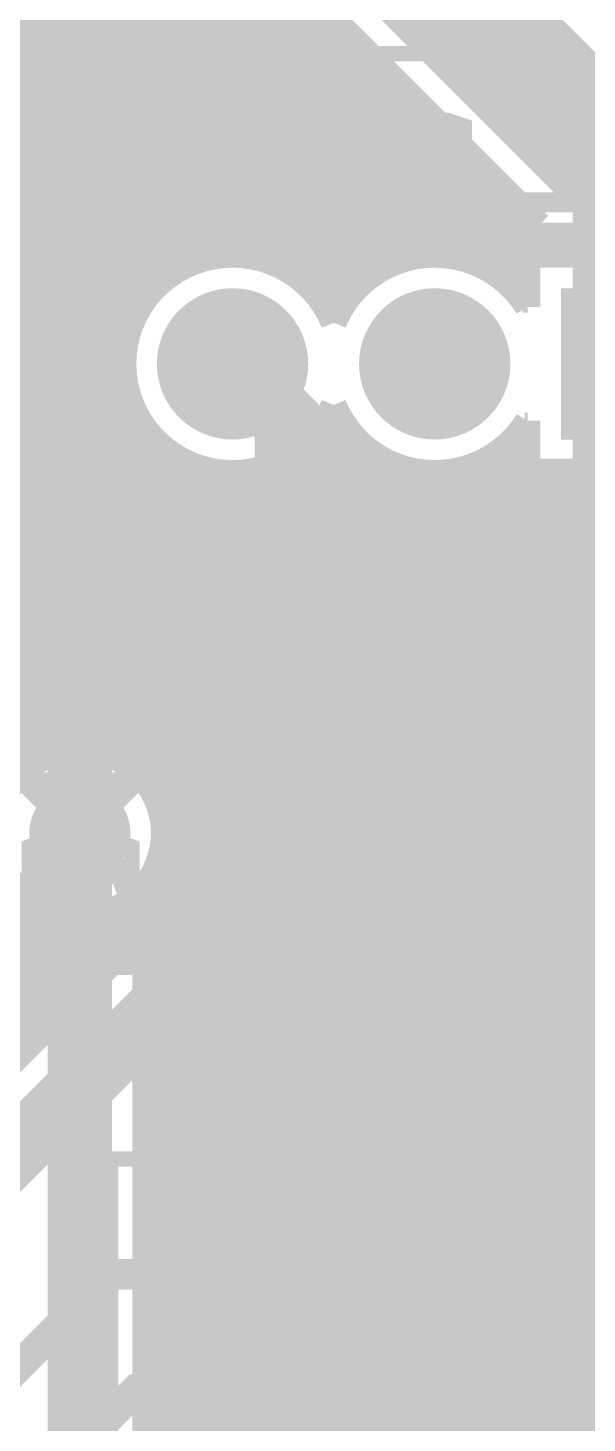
# Model space of a CAD drawing. Extents: x -5 to 90, y -49 to 54.
# Drawn here: x 30.17 to 35.7, y 33.32 to 47.14 of the extents above; entities that cross this region are included whole.
import ezdxf

# ---------------------------------------------------------------- set-up
doc = ezdxf.new("R2010")
doc.units = 0
doc.header["$MEASUREMENT"] = 0
doc.layers.get('0').update_dxf_attribs({"linetype": 'CONTINUOUS'})
for name, color, linetype in [('22-310-0_BOT', 7, 'CONTINUOUS'), ('22-310-0_DRD', 7, 'CONTINUOUS'), ('22-310-0_DRL', 2, 'CONTINUOUS'), ('22-310-0_SMB', 4, 'CONTINUOUS'), ('22-310-0_SMT', 3, 'CONTINUOUS'), ('22-310-0_SPT', 5, 'CONTINUOUS'), ('22-310-0_SST', 14, 'CONTINUOUS'), ('22-310-0_TOP', 9, 'CONTINUOUS'), ('THRUHOLE_TAP', 13, 'CONTINUOUS')]:
    doc.layers.add(name, color=color, linetype=linetype)

# ---------------------------------------------------------------- blocks, each defined once
blk = doc.blocks.new('ROUND_8')
at = {"const_width": 0.7493}
blk.add_lwpolyline([(-0.37465, 0, 1), (0.37465, 0, 1)], format="xyb", close=True, dxfattribs=at)
blk = doc.blocks.new('SQUARE_9')
blk.add_solid([(0.7493, 0.7493), (0.7493, -0.7493), (-0.7493, 0.7493), (-0.7493, -0.7493)])
blk = doc.blocks.new('ROUND_39')
at = {"const_width": 0.50038}
blk.add_lwpolyline([(-0.25019, 0, 1), (0.25019, 0, 1)], format="xyb", close=True, dxfattribs=at)
blk = doc.blocks.new('ROUND_47')
at = {"const_width": 0.44958}
blk.add_lwpolyline([(-0.22479, 0, 1), (0.22479, 0, 1)], format="xyb", close=True, dxfattribs=at)
blk = doc.blocks.new('ROUND_50')
at = {"const_width": 0.10033}
blk.add_lwpolyline([(-0.050164, 0, 1), (0.050164, 0, 1)], format="xyb", close=True, dxfattribs=at)
blk = doc.blocks.new('RECTANGLE_6')
blk.add_solid([(0.66929, 0.8001), (0.66929, -0.8001), (-0.66929, 0.8001), (-0.66929, -0.8001)])
blk = doc.blocks.new('RECTANGLE_7')
blk.add_solid([(2.42951, 1.89992), (2.42951, -1.89992), (-2.42951, 1.89992), (-2.42951, -1.89992)])
blk = doc.blocks.new('RECTANGLE_21')
blk.add_solid([(0.508, 0.635), (0.508, -0.635), (-0.508, 0.635), (-0.508, -0.635)])
blk = doc.blocks.new('SQUARE_44')
blk.add_solid([(0.44958, 0.44958), (0.44958, -0.44958), (-0.44958, 0.44958), (-0.44958, -0.44958)])
blk = doc.blocks.new('ROUND_46')
at = {"const_width": 0.10033}
blk.add_lwpolyline([(-0.050164, 0, 1), (0.050164, 0, 1)], format="xyb", close=True, dxfattribs=at)

msp = doc.modelspace()

# ---------------------------------------------------------------- linework, layer by layer
at = {"layer": '22-310-0_BOT'}
for points, const_width in [([(37.211, 45.085), (18.30324, 45.085)], 0.254), ([(30.0736, 45.085), (30.0736, 39.72814)], 0.254), ([(30.3022, 45.085), (30.3022, 39.9034)], 0.254), ([(30.5308, 45.085), (30.5308, 39.98214)], 0.254), ([(30.7594, 45.085), (30.7594, 39.9923)], 0.254), ([(30.988, 45.085), (30.988, 39.93896)], 0.254), ([(31.2166, 45.085), (31.2166, 44.26966)], 0.254), ([(31.4452, 45.085), (31.4452, 44.5897)], 0.254), ([(31.6738, 45.085), (31.6738, 44.75988)], 0.254), ([(31.9024, 45.085), (31.9024, 44.85386)], 0.254), ([(32.131, 45.085), (32.131, 44.89196)], 0.254), ([(32.3596, 45.085), (32.3596, 44.8818)], 0.254), ([(32.5882, 45.085), (32.5882, 44.82084)], 0.254), ([(32.8168, 45.085), (32.8168, 44.69638)], 0.254), ([(33.0454, 45.085), (33.0454, 44.48048)], 0.254), ([(33.274, 45.085), (33.274, 44.37634)], 0.254), ([(33.5026, 45.085), (33.5026, 44.64304)], 0.254), ([(33.7312, 45.085), (33.7312, 44.79036)], 0.254), ([(33.9598, 45.085), (33.9598, 44.8691)], 0.254), ([(34.1884, 45.085), (34.1884, 44.8945)], 0.254), ([(34.417, 45.085), (34.417, 44.87164)], 0.254), ([(34.6456, 45.085), (34.6456, 44.79544)], 0.254), ([(34.8742, 45.085), (34.8742, 44.6532)], 0.254), ([(35.1028, 45.085), (35.1028, 44.3992)], 0.254), ([(35.3314, 45.085), (35.3314, 44.8945)], 0.254), ([(35.56, 45.085), (35.56, 44.8945)], 0.254), ([(35.7886, 45.085), (35.7886, 44.8945)], 0.254), ([(37.2618, 45.0342), (18.35404, 45.0342)], 0.254), ([(31.76524, 44.8056), (18.58264, 44.8056)], 0.254), ([(33.76676, 44.8056), (32.62376, 44.8056)], 0.254), ([(35.1155, 44.8056), (34.62274, 44.8056)], 0.254), ([(37.2745, 44.8945), (35.1155, 44.8945)], 0.254), ([(35.1155, 44.8945), (35.1155, 44.37888)], 0.254), ([(31.42996, 44.577), (18.61566, 44.577)], 0.254), ([(33.42894, 44.577), (32.95904, 44.577)], 0.254), ([(35.1155, 44.577), (34.96056, 44.577)], 0.254), ([(31.25724, 44.3484), (18.61566, 44.3484)], 0.254), ([(33.25622, 44.3484), (33.1343, 44.3484)], 0.254), ([(31.15818, 44.1198), (18.61566, 44.1198)], 0.254), ([(31.11754, 43.8912), (18.61566, 43.8912)], 0.254), ([(31.12516, 43.6626), (18.61566, 43.6626)], 0.254), ([(31.18612, 43.434), (18.61566, 43.434)], 0.254), ([(31.2166, 43.36034), (31.2166, 39.8018)], 0.254), ([(31.30296, 43.2054), (18.61566, 43.2054)], 0.254), ([(33.0454, 43.14952), (33.0454, 26.4668)], 0.254), ([(33.30448, 43.2054), (33.08604, 43.2054)], 0.254), ([(33.274, 43.25112), (33.274, 26.6954)], 0.254), ([(35.1155, 43.2054), (35.08502, 43.2054)], 0.254), ([(35.1028, 43.2308), (35.1028, 28.5242)], 0.254), ([(35.1155, 43.25112), (35.1155, 42.7355)], 0.254), ([(31.4452, 43.03776), (31.4452, 39.49446)], 0.254), ([(33.5026, 42.98696), (33.5026, 26.924)], 0.254), ([(31.51378, 42.9768), (18.61566, 42.9768)], 0.254), ([(31.6738, 42.87012), (31.6738, 25.31872)], 0.254), ([(32.8168, 42.93108), (32.8168, 26.2382)], 0.254), ([(33.5153, 42.9768), (32.87522, 42.9768)], 0.254), ([(35.1155, 42.9768), (34.8742, 42.9768)], 0.254), ([(34.8742, 42.97426), (34.8742, 28.2956)], 0.254), ([(32.0294, 42.7482), (18.61566, 42.7482)], 0.254), ([(31.9024, 42.77614), (31.9024, 25.56764)], 0.254), ([(32.131, 42.73804), (32.131, 25.68194)], 0.254), ([(32.3596, 42.7482), (32.3596, 25.781)], 0.254), ([(34.03092, 42.7482), (32.3596, 42.7482)], 0.254), ([(32.5882, 42.80916), (32.5882, 26.0096)], 0.254), ([(33.7312, 42.83964), (33.7312, 27.1526)], 0.254), ([(33.9598, 42.7609), (33.9598, 27.3812)], 0.254), ([(34.1884, 42.7355), (34.1884, 27.6098)], 0.254), ([(39.243, 42.7482), (34.36112, 42.7482)], 0.254), ([(34.417, 42.75836), (34.417, 27.8384)], 0.254), ([(34.6456, 42.83456), (34.6456, 28.067)], 0.254), ([(37.2745, 42.7355), (35.1155, 42.7355)], 0.254), ([(35.3314, 42.7355), (35.3314, 28.7528)], 0.254), ([(35.56, 42.7355), (35.56, 28.9814)], 0.254), ([(35.7886, 42.7355), (35.7886, 29.21)], 0.254), ([(39.243, 42.5196), (18.61566, 42.5196)], 0.254), ([(39.243, 42.291), (18.61566, 42.291)], 0.254), ([(39.243, 42.0624), (18.57248, 42.0624)], 0.254), ([(39.243, 41.8338), (21.83638, 41.8338)], 0.254), ([(39.243, 41.6052), (22.10054, 41.6052)], 0.254), ([(39.243, 41.3766), (22.25294, 41.3766)], 0.254), ([(39.243, 41.148), (22.33676, 41.148)], 0.254), ([(39.243, 40.9194), (22.36724, 40.9194)], 0.254), ([(39.243, 40.6908), (22.35454, 40.6908)], 0.254), ([(39.243, 40.4622), (22.29104, 40.4622)], 0.254), ([(39.243, 40.2336), (22.16912, 40.2336)], 0.254), ([(39.243, 40.005), (21.96084, 40.005)], 0.254), ([(30.11932, 39.7764), (21.50618, 39.7764)], 0.254), ([(39.243, 39.7764), (31.24454, 39.7764)], 0.254), ([(39.243, 39.5478), (31.4198, 39.5478)], 0.254), ([(30.6832, 22.1488), (30.6832, 39.1668)], 0.635), ([(39.243, 39.3192), (31.49854, 39.3192)], 0.254), ([(39.243, 39.0906), (31.5087, 39.0906)], 0.254), ([(31.4452, 38.83914), (31.4452, 22.47646)], 0.254), ([(39.243, 38.862), (31.45536, 38.862)], 0.254), ([(31.3309, 38.64864), (31.3309, 22.66696)], 0.254), ([(39.243, 38.6334), (31.3309, 38.6334)], 0.254), ([(39.243, 38.4048), (31.3309, 38.4048)], 0.254), ([(39.243, 38.1762), (31.3309, 38.1762)], 0.254), ([(39.243, 37.9476), (31.3309, 37.9476)], 0.254), ([(39.243, 37.719), (31.3309, 37.719)], 0.254), ([(39.243, 37.4904), (31.3309, 37.4904)], 0.254), ([(39.243, 37.2618), (31.3309, 37.2618)], 0.254), ([(39.243, 37.0332), (31.3309, 37.0332)], 0.254), ([(39.243, 36.8046), (31.3309, 36.8046)], 0.254), ([(39.243, 36.576), (31.3309, 36.576)], 0.254), ([(39.243, 36.3474), (31.3309, 36.3474)], 0.254), ([(39.243, 36.1188), (31.3309, 36.1188)], 0.254), ([(39.243, 35.8902), (31.3309, 35.8902)], 0.254), ([(39.243, 35.6616), (31.3309, 35.6616)], 0.254), ([(39.243, 35.433), (31.3309, 35.433)], 0.254), ([(39.243, 35.2044), (31.3309, 35.2044)], 0.254), ([(39.243, 34.9758), (31.3309, 34.9758)], 0.254), ([(39.243, 34.7472), (31.3309, 34.7472)], 0.254), ([(39.243, 34.5186), (31.3309, 34.5186)], 0.254), ([(39.243, 34.29), (31.3309, 34.29)], 0.254), ([(39.243, 34.0614), (31.3309, 34.0614)], 0.254), ([(39.243, 33.8328), (31.3309, 33.8328)], 0.254), ([(39.243, 33.6042), (31.3309, 33.6042)], 0.254), ([(39.243, 33.3756), (31.3309, 33.3756)], 0.254)]:
    msp.add_lwpolyline(points, dxfattribs=dict(at, const_width=const_width))
at = {"layer": '22-310-0_BOT', "const_width": 0.254}
for points in [[(32.1945, 44.8945, 0.4142136), (31.115, 43.815)], [(33.19526, 44.2214, 0.3052455), (32.1945, 44.8945)], [(34.19602, 44.8945, 0.3052457), (33.19526, 44.2214)], [(35.1155, 44.37888, 0.2608574), (34.19602, 44.89361)], [(31.115, 43.815, 0.4142136), (32.1945, 42.7355)], [(32.1945, 42.7355, 0.3052457), (33.19526, 43.4086)], [(33.19526, 43.4086, 0.3052455), (34.19602, 42.7355)], [(34.19602, 42.7355, 0.2608569), (35.11626, 43.25065)], [(30.6832, 39.99738, 0.4142136), (29.85262, 39.1668)], [(31.51378, 39.1668, 0.4142136), (30.6832, 39.99738)], [(31.3309, 38.64864, 0.1703036), (31.51266, 39.1668)]]:
    msp.add_lwpolyline(points, format="xyb", dxfattribs=at)
at = {"layer": '22-310-0_DRD', "const_width": 0.254}
for points in [[(32.1945, 44.45), (32.1945, 43.18)], [(34.19602, 44.45), (34.19602, 43.18)], [(32.8295, 43.815), (31.5595, 43.815)], [(34.83102, 43.815), (33.56102, 43.815)], [(36.83, 43.815), (35.56, 43.815)], [(31.3182, 39.8018), (30.0482, 38.5318)], [(31.3182, 38.5318), (30.0482, 39.8018)]]:
    msp.add_lwpolyline(points, dxfattribs=at)
at = {"layer": '22-310-0_SPT', "const_width": 0.1524}
for points in [[(35.60064, 40.3352), (34.80054, 40.3352), (34.80054, 39.5351)], [(34.90214, 40.3352), (34.90214, 39.5351)], [(35.0393, 40.3352), (35.0393, 39.5351)], [(35.17646, 40.3352), (35.17646, 39.5351)], [(35.31362, 40.3352), (35.31362, 39.5351)], [(35.45078, 40.3352), (35.45078, 39.5351)], [(35.60064, 40.3352), (35.60064, 39.5351)], [(35.60064, 40.18534), (34.80054, 40.18534)], [(35.60064, 40.04818), (34.80054, 40.04818)], [(35.60064, 39.91102), (34.80054, 39.91102)], [(35.60064, 39.77386), (34.80054, 39.77386)], [(35.60064, 39.6367), (34.80054, 39.6367)], [(35.60064, 39.5351), (34.80054, 39.5351)], [(35.60064, 39.13378), (34.80054, 39.13378), (34.80054, 38.33368)], [(34.90214, 39.13378), (34.90214, 38.33368)], [(35.0393, 39.13378), (35.0393, 38.33368)], [(35.17646, 39.13378), (35.17646, 38.33368)], [(35.31362, 39.13378), (35.31362, 38.33368)], [(35.45078, 39.13378), (35.45078, 38.33368)], [(35.60064, 39.13378), (35.60064, 38.33368)], [(35.60064, 38.98392), (34.80054, 38.98392)], [(35.60064, 38.84676), (34.80054, 38.84676)], [(35.60064, 38.7096), (34.80054, 38.7096)], [(35.60064, 38.57244), (34.80054, 38.57244)], [(35.60064, 38.43528), (34.80054, 38.43528)], [(35.60064, 38.33368), (34.80054, 38.33368)], [(35.60064, 37.9349), (34.80054, 37.9349), (34.80054, 37.1348)], [(34.90214, 37.9349), (34.90214, 37.1348)], [(35.0393, 37.9349), (35.0393, 37.1348)], [(35.17646, 37.9349), (35.17646, 37.1348)], [(35.31362, 37.9349), (35.31362, 37.1348)], [(35.45078, 37.9349), (35.45078, 37.1348)], [(35.60064, 37.9349), (35.60064, 37.1348)], [(35.60064, 37.78504), (34.80054, 37.78504)], [(35.60064, 37.64788), (34.80054, 37.64788)], [(35.60064, 37.51072), (34.80054, 37.51072)], [(35.60064, 37.37356), (34.80054, 37.37356)], [(35.60064, 37.2364), (34.80054, 37.2364)], [(35.60064, 37.1348), (34.80054, 37.1348)]]:
    msp.add_lwpolyline(points, dxfattribs=at)
at = {"layer": '22-310-0_SST'}
for points, const_width in [([(34.48812, 47.00778), (34.48812, 46.77156)], 0.1524), ([(34.48812, 46.8884), (33.47212, 46.8884), (33.63976, 46.77156)], 0.1524), ([(33.47212, 46.28896), (33.47212, 46.0502)], 0.1524), ([(34.14776, 45.8724), (34.31794, 45.8724), (34.48812, 45.93336), (34.48812, 46.16958), (34.31794, 46.228), (33.47212, 46.228)], 0.1524), ([(30.5943, 41.81602), (30.5943, 45.4152), (38.39464, 45.4152), (38.39464, 41.81602), (30.5943, 41.81602)], 0.20066), ([(38.39464, 42.81424), (37.99332, 42.81424), (37.99332, 45.01388), (30.99562, 45.01388), (30.99562, 42.81424), (30.5943, 42.81424)], 0.20066), ([(36.195, 42.61612), (35.29584, 41.81602)], 0.20066), ([(35.64382, 42.12336), (35.64382, 41.81602)], 0.20066), ([(36.703, 42.164), (35.687, 42.164)], 0.20066), ([(35.46348, 41.96334), (35.46348, 41.81602)], 0.20066), ([(36.90366, 41.98366), (35.4838, 41.98366)], 0.20066), ([(35.3949, 41.81602), (35.29584, 41.81602)], 0.20066), ([(37.09416, 41.81602), (35.3949, 41.81602)], 0.20066), ([(39.878, 36.195), (31.623, 36.195), (31.623, 41.275), (39.878, 41.275), (39.878, 36.195)], 0.1524), ([(31.19882, 39.80942), (31.19882, 39.5732)], 0.1524), ([(31.19882, 39.69258), (30.18282, 39.69258), (30.353, 39.5732)], 0.1524), ([(30.353, 39.0906), (30.18282, 39.03218), (30.18282, 38.67658), (30.353, 38.61562), (30.52318, 38.61562), (30.69082, 38.67658), (30.69082, 39.03218), (30.861, 39.0906), (31.03118, 39.0906), (31.19882, 39.03218), (31.19882, 38.67658), (31.03118, 38.61562)], 0.1524), ([(31.19882, 37.77742), (31.19882, 38.13302), (30.861, 38.2524), (30.52318, 38.2524), (30.18282, 38.13302), (30.18282, 37.77742)], 0.1524), ([(31.19882, 37.83838), (30.18282, 37.83838)], 0.1524), ([(30.988, 31.369), (35.052, 31.369), (35.052, 35.941), (33.274, 35.941), (33.02, 35.687), (32.766, 35.941), (30.988, 35.941), (30.988, 31.369)], 0.1524), ([(35.433, 31.369), (39.497, 31.369), (39.497, 35.941), (37.719, 35.941), (37.465, 35.687), (37.211, 35.941), (35.433, 35.941), (35.433, 31.369)], 0.1524), ([(36.41598, 35.51428), (36.41598, 35.04184), (35.7378, 35.27806), (35.7378, 35.39744), (36.7538, 35.39744)], 0.1524), ([(32.13862, 34.78784), (32.3088, 34.90468), (32.3088, 35.14344), (32.13862, 35.26028), (31.97098, 35.26028), (31.63062, 35.02406), (31.2928, 35.26028), (31.2928, 34.78784)], 0.1524), ([(36.58362, 34.20364), (36.7538, 34.26206), (36.7538, 34.49828), (36.58362, 34.55924), (36.41598, 34.67608), (35.90798, 34.67608), (35.7378, 34.61766), (35.7378, 34.26206), (35.90798, 34.20364), (36.58362, 34.20364)], 0.1524), ([(32.13862, 33.94964), (32.3088, 34.00806), (32.3088, 34.24428), (32.13862, 34.30524), (31.97098, 34.42208), (31.46298, 34.42208), (31.2928, 34.36366), (31.2928, 34.00806), (31.46298, 33.94964), (32.13862, 33.94964)], 0.1524), ([(31.97098, 34.18586), (32.3088, 34.42208)], 0.1524)]:
    msp.add_lwpolyline(points, dxfattribs=dict(at, const_width=const_width))
at = {"layer": '22-310-0_TOP'}
for points, const_width in [([(36.195, 43.815), (36.195, 45.593), (32.639, 49.149), (32.512, 49.149), (31.496, 49.149), (29.464, 49.149), (22.098, 49.149), (19.7104, 46.7614), (19.685, 46.7614)], 1.27), ([(30.0736, 48.1838), (30.0736, 41.68902)], 0.254), ([(30.3022, 48.1838), (30.3022, 41.4782)], 0.254), ([(30.5308, 48.1838), (30.5308, 41.2496)], 0.254), ([(30.7594, 48.1838), (30.7594, 41.021)], 0.254), ([(30.988, 48.1838), (30.988, 40.7924)], 0.254), ([(31.2166, 48.1838), (31.2166, 44.26966)], 0.254), ([(31.4452, 48.1838), (31.4452, 44.5897)], 0.254), ([(31.6738, 48.1838), (31.6738, 44.75988)], 0.254), ([(31.9024, 48.1838), (31.9024, 44.85386)], 0.254), ([(32.131, 48.1838), (32.131, 44.89196)], 0.254), ([(32.23768, 48.1838), (35.2298, 45.19168)], 0.254), ([(32.3596, 48.06188), (32.3596, 44.8818)], 0.254), ([(32.5882, 47.83328), (32.5882, 44.82084)], 0.254), ([(32.8168, 47.60468), (32.8168, 44.69638)], 0.254), ([(33.0454, 47.37608), (33.0454, 44.48048)], 0.254), ([(33.22828, 47.1932), (26.62936, 47.1932)], 0.254), ([(33.274, 47.14748), (33.274, 44.37634)], 0.254), ([(33.45688, 46.9646), (26.71826, 46.9646)], 0.254), ([(33.5026, 46.91888), (33.5026, 44.64304)], 0.254), ([(33.68548, 46.736), (26.7462, 46.736)], 0.254), ([(33.7312, 46.69028), (33.7312, 44.79036)], 0.254), ([(33.91408, 46.5074), (26.71826, 46.5074)], 0.254), ([(33.9598, 46.46168), (33.9598, 44.8691)], 0.254), ([(34.14268, 46.2788), (26.62936, 46.2788)], 0.254), ([(34.1884, 46.23308), (34.1884, 44.8945)], 0.254), ([(34.37128, 46.0502), (26.45918, 46.0502)], 0.254), ([(34.417, 46.00448), (34.417, 44.87164)], 0.254), ([(34.59988, 45.8216), (26.08834, 45.8216)], 0.254), ([(34.6456, 45.77588), (34.6456, 44.79544)], 0.254), ([(34.82848, 45.593), (16.34998, 45.593)], 0.254), ([(34.8742, 45.54728), (34.8742, 44.6532)], 0.254), ([(35.05708, 45.3644), (16.12138, 45.3644)], 0.254), ([(35.1028, 45.31868), (35.1028, 44.3992)], 0.254), ([(35.2298, 45.1358), (18.25244, 45.1358)], 0.254), ([(35.2298, 45.19168), (35.2298, 44.8945)], 0.254), ([(35.2298, 44.9072), (18.48104, 44.9072)], 0.254), ([(35.1155, 44.8945), (35.1155, 44.37888)], 0.254), ([(35.2298, 44.8945), (35.1155, 44.8945)], 0.254), ([(31.5468, 44.6786), (18.61566, 44.6786)], 0.254), ([(33.54832, 44.6786), (32.8422, 44.6786)], 0.254), ([(35.1155, 44.6786), (34.84372, 44.6786)], 0.254), ([(31.32074, 44.45), (28.4734, 44.45)], 0.254), ([(33.32226, 44.45), (33.06826, 44.45)], 0.254), ([(35.1155, 44.45), (35.06724, 44.45)], 0.254), ([(36.195, 43.815), (36.195, 39.3954), (36.86048, 38.735)], 1.27), ([(31.19374, 44.2214), (28.6639, 44.2214)], 0.254), ([(31.13024, 43.9928), (28.75026, 43.9928)], 0.254), ([(32.1945, 43.815), (32.73044, 43.27906), (32.73044, 39.78402)], 0.635), ([(31.11754, 43.7642), (28.76804, 43.7642)], 0.254), ([(31.1531, 43.5356), (28.71978, 43.5356)], 0.254), ([(31.242, 43.307), (28.59532, 43.307)], 0.254), ([(31.2166, 43.36034), (31.2166, 40.54856)], 0.254), ([(31.40456, 43.0784), (28.321, 43.0784)], 0.254), ([(31.4452, 43.03776), (31.4452, 39.49446)], 0.254), ([(31.7119, 42.8498), (27.8892, 42.8498)], 0.254), ([(31.6738, 42.87012), (31.6738, 38.30066)], 0.254), ([(31.9024, 42.77614), (31.9024, 40.91432)], 0.254), ([(32.08274, 42.74058), (32.08274, 40.91432)], 0.254), ([(32.08274, 42.6212), (27.6606, 42.6212)], 0.254), ([(32.08274, 42.3926), (27.432, 42.3926)], 0.254), ([(32.08274, 42.164), (27.3177, 42.164)], 0.254), ([(32.08274, 41.9354), (27.5082, 41.9354)], 0.254), ([(32.08274, 41.7068), (30.04566, 41.7068)], 0.254), ([(30.18282, 41.59758), (31.13278, 40.64762)], 0.254), ([(32.08274, 41.4782), (30.3022, 41.4782)], 0.254), ([(30.6832, 39.1668), (30.6832, 40.1828), (29.718, 41.148), (26.67, 41.148)], 0.635), ([(32.08274, 41.2496), (30.5308, 41.2496)], 0.254), ([(32.08274, 41.021), (30.7594, 41.021)], 0.254), ([(31.72968, 40.91432), (31.72968, 38.7858)], 0.254), ([(32.08274, 40.91432), (31.72968, 40.91432)], 0.254), ([(31.72968, 40.7924), (30.988, 40.7924)], 0.254), ([(31.72968, 40.5638), (31.20644, 40.5638)], 0.254), ([(31.72968, 40.3352), (31.31312, 40.3352)], 0.254), ([(31.3309, 40.1828), (31.3309, 39.68496)], 0.254), ([(31.72968, 40.1066), (31.3309, 40.1066)], 0.254), ([(32.73044, 39.78402), (32.73044, 37.6555)], 0.635), ([(31.72968, 39.878), (31.3309, 39.878)], 0.254), ([(31.72968, 39.6494), (31.35884, 39.6494)], 0.254), ([(31.72968, 39.4208), (31.47314, 39.4208)], 0.254), ([(31.72968, 39.1922), (31.51124, 39.1922)], 0.254), ([(31.4452, 38.83914), (31.4452, 38.25494)], 0.254), ([(31.72968, 38.9636), (31.48838, 38.9636)], 0.254), ([(31.72968, 38.735), (31.39186, 38.735)], 0.254), ([(31.72968, 38.7858), (31.72968, 38.65372)], 0.254), ([(30.0736, 38.60292), (30.0736, 36.957)], 0.254), ([(31.72968, 38.65372), (31.72968, 38.3032)], 0.254), ([(30.18028, 38.5064), (28.5242, 38.5064)], 0.254), ([(30.3022, 38.4302), (30.3022, 37.1856)], 0.254), ([(31.72968, 38.5064), (31.18612, 38.5064)], 0.254), ([(31.2166, 38.5318), (31.2166, 38.1)], 0.254), ([(30.5308, 38.35146), (30.5308, 37.4142)], 0.254), ([(30.7594, 38.3413), (30.7594, 37.6428)], 0.254), ([(30.988, 38.39464), (30.988, 37.8714)], 0.254), ([(31.72968, 38.3032), (31.6865, 38.3032)], 0.254), ([(31.5087, 38.2778), (28.5242, 38.2778)], 0.254), ([(31.16326, 38.0492), (28.5242, 38.0492)], 0.254), ([(31.21914, 38.10508), (29.13888, 36.02482)], 0.254), ([(25.4, 34.8488), (25.527, 34.7218), (25.527, 33.147), (27.94, 33.147), (29.591, 34.798), (29.591, 35.56), (31.6865, 37.6555), (32.73044, 37.6555)], 0.635), ([(30.93466, 37.8206), (26.3017, 37.8206)], 0.254), ([(30.70606, 37.592), (26.24836, 37.592)], 0.254), ([(30.47746, 37.3634), (26.0858, 37.3634)], 0.254), ([(30.24886, 37.1348), (26.0477, 37.1348)], 0.254), ([(37.465, 34.798), (33.02, 34.798)], 0.635), ([(33.02, 34.798), (30.988, 34.798), (28.194, 32.004), (24.765, 32.004)], 0.3048), ([(36.6268, 34.1503), (33.8582, 34.1503)], 0.254), ([(35.56, 34.1503), (35.56, 34.06394)], 0.254), ([(35.7886, 34.1503), (35.7886, 33.85566)], 0.254), ([(35.306, 34.1376), (33.8582, 34.1376)], 0.254), ([(35.64636, 33.99536), (36.16706, 33.4772)], 0.254), ([(36.6268, 33.9344), (35.70986, 33.9344)], 0.254), ([(36.449, 32.512), (35.306, 33.655), (31.242, 33.655), (29.845, 32.258), (28.829, 31.242), (26.162, 31.242), (24.765, 29.845)], 0.3048)]:
    msp.add_lwpolyline(points, dxfattribs=dict(at, const_width=const_width))
at = {"layer": '22-310-0_TOP', "const_width": 0.254}
for points in [[(32.1945, 44.8945, 0.4142136), (31.115, 43.815)], [(33.19526, 44.2214, 0.3052455), (32.1945, 44.8945)], [(34.19602, 44.8945, 0.3052457), (33.19526, 44.2214)], [(35.1155, 44.37888, 0.2608574), (34.19602, 44.89361)], [(31.115, 43.815, 0.3841727), (32.08274, 42.74058)], [(30.1752, 41.6052, 0.1989124), (29.718, 41.79458)], [(30.1752, 41.6052, 0.1989124), (29.718, 41.79458)], [(31.3309, 40.1828, 0.1989124), (31.14119, 40.64079)], [(31.51378, 39.1668, 0.1703033), (31.33177, 39.68566)], [(29.85262, 39.1668, 0.4142136), (30.6832, 38.33622)], [(30.6832, 38.33622, 0.4142136), (31.51378, 39.1668)], [(31.6865, 38.3032, 0.1996331), (31.22724, 38.11222)], [(31.6865, 38.3032, 0.1996331), (31.22724, 38.11222)], [(35.64636, 33.99536, 0.1989124), (35.306, 34.13634)], [(35.64636, 33.99536, 0.1989124), (35.306, 34.13634)]]:
    msp.add_lwpolyline(points, format="xyb", dxfattribs=at)

# ---------------------------------------------------------------- block references
at = {"layer": '22-310-0_BOT'}
for name, p in [('ROUND_8', (32.1945, 43.815)), ('ROUND_8', (34.19602, 43.815)), ('SQUARE_9', (36.195, 43.815)), ('ROUND_39', (30.6832, 39.1668))]:
    msp.add_blockref(name, p, dxfattribs=at)
at = {"layer": '22-310-0_DRL'}
for name, p in [('ROUND_47', (32.1945, 43.815)), ('ROUND_47', (34.19602, 43.815)), ('ROUND_50', (30.6832, 39.1668))]:
    msp.add_blockref(name, p, dxfattribs=at)
at = {"layer": '22-310-0_SMB'}
for name, p in [('ROUND_8', (32.1945, 43.815)), ('ROUND_8', (34.19602, 43.815)), ('SQUARE_9', (36.195, 43.815))]:
    msp.add_blockref(name, p, dxfattribs=at)
at = {"layer": '22-310-0_SMT'}
for name, p in [('ROUND_8', (32.1945, 43.815)), ('ROUND_8', (34.19602, 43.815)), ('SQUARE_9', (36.195, 43.815)), ('RECTANGLE_7', (36.86048, 38.735)), ('RECTANGLE_6', (32.73044, 39.78402)), ('RECTANGLE_6', (32.73044, 37.6555)), ('RECTANGLE_21', (33.02, 34.798))]:
    msp.add_blockref(name, p, dxfattribs=at)
at = {"layer": '22-310-0_SPT'}
for name, p in [('SQUARE_44', (32.73044, 39.78402)), ('SQUARE_44', (32.73044, 37.6555)), ('RECTANGLE_21', (33.02, 34.798))]:
    msp.add_blockref(name, p, dxfattribs=at)
at = {"layer": '22-310-0_TOP'}
for name, p in [('ROUND_8', (32.1945, 43.815)), ('ROUND_8', (34.19602, 43.815)), ('SQUARE_9', (36.195, 43.815)), ('RECTANGLE_7', (36.86048, 38.735)), ('RECTANGLE_6', (32.73044, 39.78402)), ('ROUND_39', (30.6832, 39.1668)), ('RECTANGLE_6', (32.73044, 37.6555)), ('RECTANGLE_21', (33.02, 34.798))]:
    msp.add_blockref(name, p, dxfattribs=at)
at = {"layer": 'THRUHOLE_TAP'}
for name, p in [('ROUND_47', (32.1945, 43.815)), ('ROUND_47', (34.19602, 43.815)), ('ROUND_46', (30.6832, 39.1668))]:
    msp.add_blockref(name, p, dxfattribs=at)

doc.saveas('drawing.dxf')
